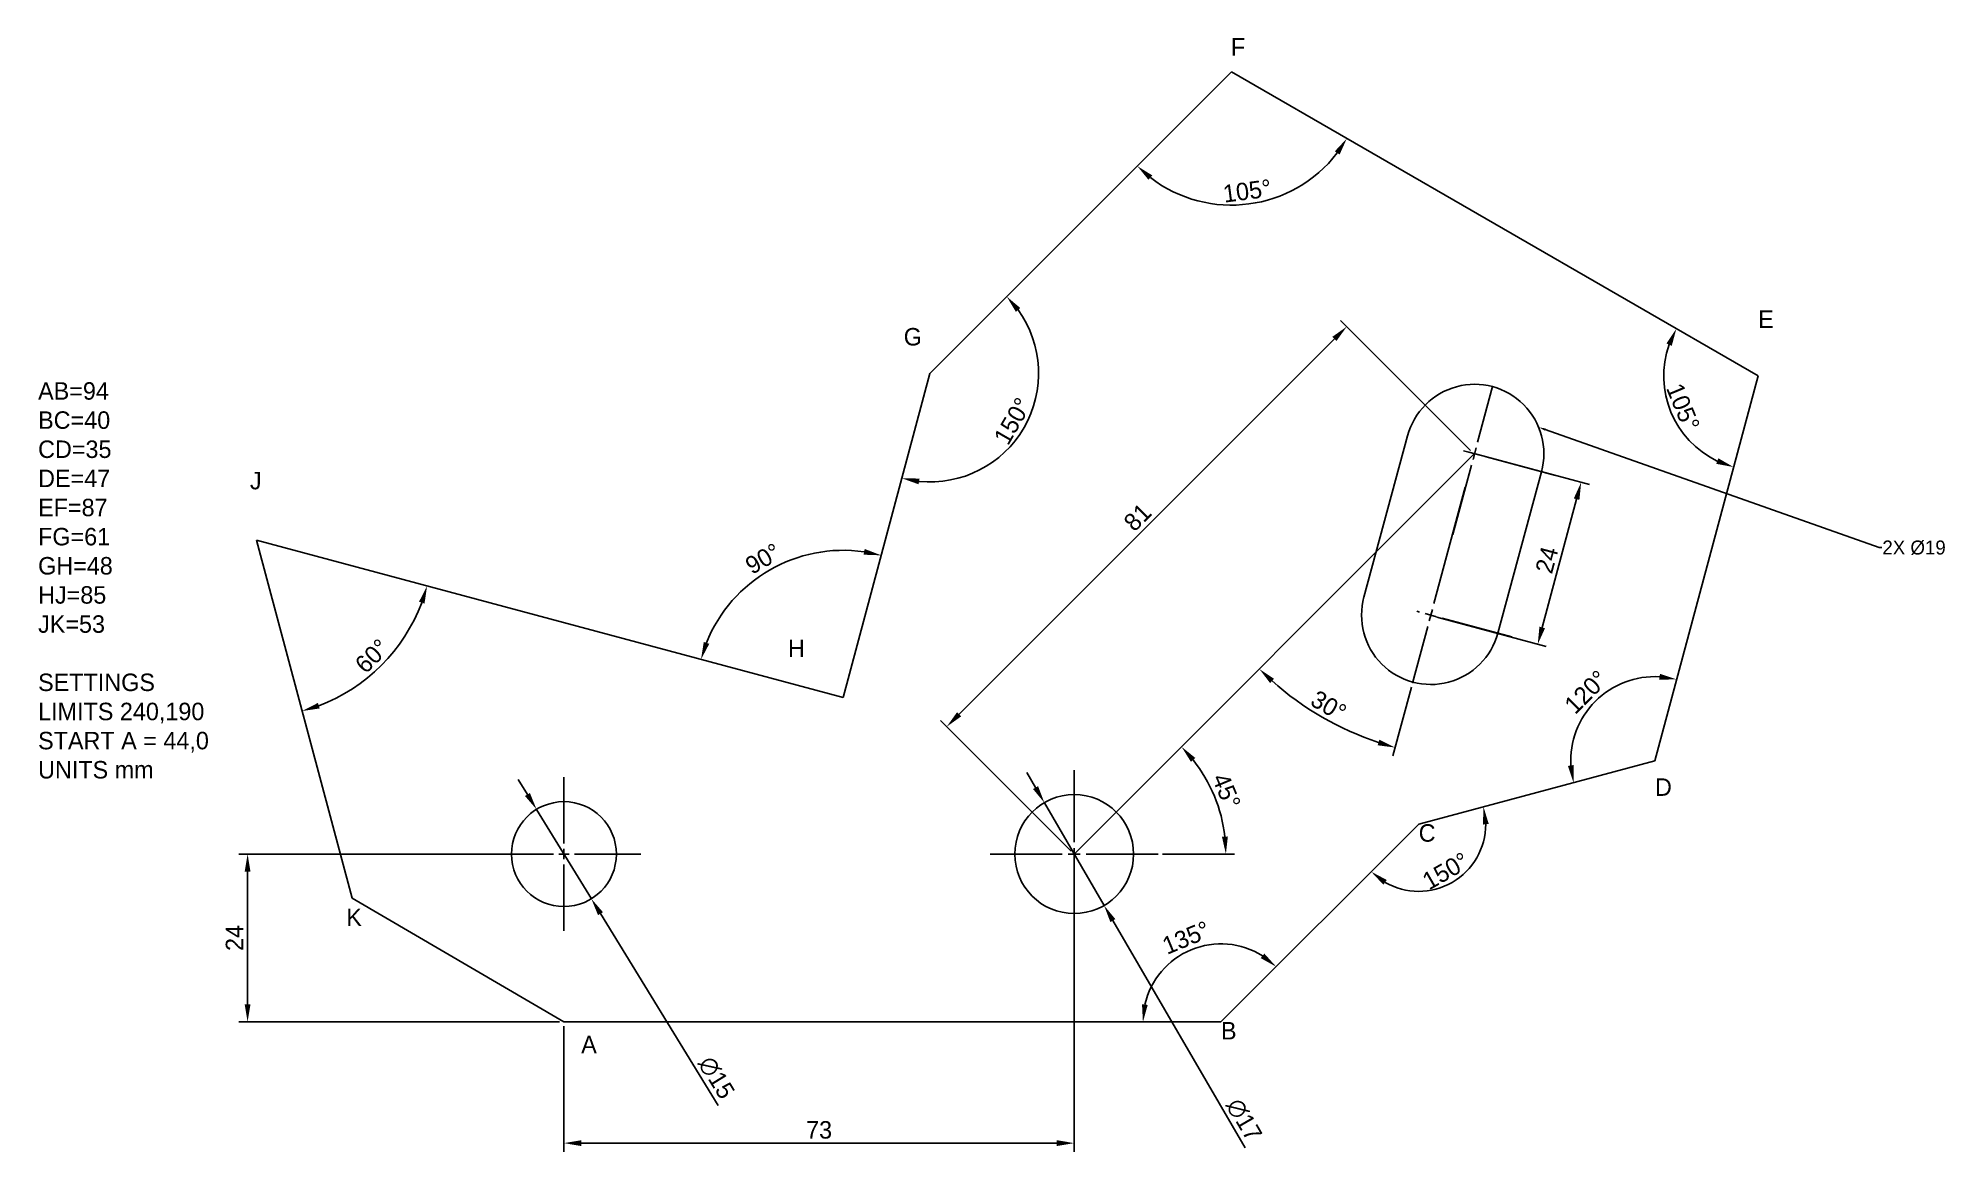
# Model space of a CAD drawing. Header units: millimetres. Extents: x -31 to 242, y -19 to 141.
import ezdxf
from ezdxf import colors
from ezdxf.entities.mleader import LeaderData, LeaderLine
from ezdxf.math import Vec2, Vec3

# ---------------------------------------------------------------- set-up
doc = ezdxf.new("R2010")
doc.units = ezdxf.units.MM
doc.header["$LTSCALE"] = 10
doc.linetypes.add('CENTER2', pattern=[28.575, 19.05, -3.175, 3.175, -3.175])
doc.layers.get('0').update_dxf_attribs({"color": 2})
doc.layers.add('Center', color=1, linetype='Continuous')
doc.layers.add('Dimensions', color=3, linetype='Continuous')
doc.dimstyles.new('ISO-25', dxfattribs={"dimtxt": 2.5, "dimasz": 2.5, "dimexe": 1.25, "dimexo": 0.625, "dimtad": 1, "dimtxsty": 'Standard', "dimcen": 2.5, "dimadec": 0, "dimazin": 0, "dimtfac": 1, "dimtmove": 0, "dimatfit": 3, "dimfxl": 1, "dimarcsym": 0})

# ---------------------------------------------------------------- blocks, each defined once
blk = doc.blocks.new('*U1')
at = {"layer": 'Center', "color": 0, "linetype": 'CENTER2', "transparency": 16777216}
for p, q in [((0, 1.7), (0, 12)), ((-12, 0), (-1.7, 0)), ((1.7, 0), (12, 0)), ((0, -12), (0, -1.7))]:
    blk.add_line(p, q, dxfattribs=at)
at = {"layer": 'Center', "color": 0, "linetype": 'Continuous', "transparency": 16777216}
for p, q in [((-0.85, 0), (0.85, 0)), ((0, -0.85), (0, 0.85))]:
    blk.add_line(p, q, dxfattribs=at)
blk = doc.blocks.new('*D2')
at = {"layer": 'Defpoints', "color": 0, "transparency": 16777216}
for p in [(96.37, 92.76), (0, 68.88), (78.49, 66.73), (83.94, 46.39), (83.94, 46.39)]:
    blk.add_point(p, dxfattribs=at)
at = {"layer": 'Dimensions', "color": 0, "lineweight": -2, "transparency": 16777216}
blk.add_arc((83.94, 46.39), 21.06, 81.807, 158.193, dxfattribs=at)
at = {"layer": 'Dimensions', "color": 0, "transparency": 16777216}
for points in [[(87.03, 67.64), (86.86, 66.82), (89.39, 66.73)], [(64.79, 54.08), (64, 54.34), (63.61, 51.84)]]:
    blk.add_solid(points, dxfattribs=at)
at = {"layer": 'Dimensions', "color": 0, "transparency": 16777216, "insert": (72.48, 66.25), "char_height": 2.5, "attachment_point": 5, "rotation": 30}
blk.add_mtext('90°', dxfattribs=at)
blk = doc.blocks.new('*D3')
at = {"layer": 'Defpoints', "color": 0, "transparency": 16777216}
for p in [(0, 68.88), (0, 68.88), (14.5, 48.17), (83.94, 46.39), (13.72, 17.69)]:
    blk.add_point(p, dxfattribs=at)
at = {"layer": 'Dimensions', "color": 0, "lineweight": -2, "transparency": 16777216}
blk.add_arc((0, 68.88), 25.28, 290.6674, 339.3326, dxfattribs=at)
at = {"layer": 'Dimensions', "color": 0, "transparency": 16777216}
for points in [[(23.26, 60.09), (24.05, 59.83), (24.42, 62.34)], [(9.05, 44.83), (8.8, 45.62), (6.54, 44.46)]]:
    blk.add_solid(points, dxfattribs=at)
at = {"layer": 'Dimensions', "color": 0, "transparency": 16777216, "insert": (16.55, 52.33), "char_height": 2.5, "attachment_point": 5, "rotation": 45}
blk.add_mtext('60°', dxfattribs=at)
blk = doc.blocks.new('*D4')
at = {"layer": 'Defpoints', "color": 0, "transparency": 16777216}
for p in [(166.28, 28.27), (138, 11.16), (44, 0), (138, -0.01), (138, -0.01)]:
    blk.add_point(p, dxfattribs=at)
at = {"layer": 'Dimensions', "color": 0, "lineweight": -2, "transparency": 16777216}
blk.add_arc((138, -0.01), 11.17, 57.8508, 167.142, dxfattribs=at)
at = {"layer": 'Dimensions', "color": 0, "transparency": 16777216}
for points in [[(144.2, 9.77), (143.68, 9.12), (145.9, 7.89)], [(127.52, 2.43), (126.7, 2.52), (126.83, -0.01)]]:
    blk.add_solid(points, dxfattribs=at)
at = {"layer": 'Dimensions', "color": 0, "transparency": 16777216, "insert": (133.01, 12.04), "char_height": 2.5, "attachment_point": 5, "rotation": 22.4964}
blk.add_mtext('135°', dxfattribs=at)
blk = doc.blocks.new('*D5')
at = {"layer": 'Defpoints', "color": 0, "transparency": 16777216}
for p in [(200.09, 37.33), (166.28, 28.27), (166.28, 28.27), (167.12, 18.71), (138, -0.01)]:
    blk.add_point(p, dxfattribs=at)
at = {"layer": 'Dimensions', "color": 0, "lineweight": -2, "transparency": 16777216}
blk.add_arc((166.28, 28.27), 9.6, 239.9585, 0.0415, dxfattribs=at)
at = {"layer": 'Dimensions', "color": 0, "transparency": 16777216}
for points in [[(175.47, 28.22), (176.3, 28.33), (175.56, 30.76)], [(161.22, 19.63), (161.73, 20.29), (159.49, 21.48)]]:
    blk.add_solid(points, dxfattribs=at)
at = {"layer": 'Dimensions', "color": 0, "transparency": 16777216, "insert": (170.15, 21.58), "char_height": 2.5, "attachment_point": 5, "rotation": 30}
blk.add_mtext('150°', dxfattribs=at)
blk = doc.blocks.new('*D6')
at = {"layer": 'Defpoints', "color": 0, "transparency": 16777216}
for p in [(214.84, 92.39), (194.99, 48.26), (200.09, 37.33), (200.09, 37.33), (166.28, 28.27)]:
    blk.add_point(p, dxfattribs=at)
at = {"layer": 'Dimensions', "color": 0, "lineweight": -2, "transparency": 16777216}
blk.add_arc((200.09, 37.33), 12.06, 86.8986, 183.1014, dxfattribs=at)
at = {"layer": 'Dimensions', "color": 0, "transparency": 16777216}
for points in [[(200.81, 49.78), (200.68, 48.96), (203.21, 48.98)], [(188.46, 36.74), (187.64, 36.61), (188.44, 34.21)]]:
    blk.add_solid(points, dxfattribs=at)
at = {"layer": 'Dimensions', "color": 0, "transparency": 16777216, "insert": (190.24, 47.18), "char_height": 2.5, "attachment_point": 5, "rotation": 45}
blk.add_mtext('120°', dxfattribs=at)
blk = doc.blocks.new('*D7')
at = {"layer": 'Defpoints', "color": 0, "transparency": 16777216}
for p in [(139.5, 135.89), (201.39, 91.21), (214.84, 92.39), (214.84, 92.39), (200.09, 37.33)]:
    blk.add_point(p, dxfattribs=at)
at = {"layer": 'Dimensions', "color": 0, "lineweight": -2, "transparency": 16777216}
blk.add_arc((214.84, 92.39), 13.5, 160.6246, 244.3754, dxfattribs=at)
at = {"layer": 'Dimensions', "color": 0, "transparency": 16777216}
for points in [[(201.73, 97.04), (202.49, 96.69), (203.15, 99.14)], [(209.15, 80.61), (208.86, 79.82), (211.35, 79.35)]]:
    blk.add_solid(points, dxfattribs=at)
at = {"layer": 'Dimensions', "color": 0, "transparency": 16777216, "insert": (204.1, 87.94), "char_height": 2.5, "attachment_point": 5, "rotation": 292.5}
blk.add_mtext('105°', dxfattribs=at)
blk = doc.blocks.new('*D8')
at = {"layer": 'Defpoints', "color": 0, "transparency": 16777216}
for p in [(139.5, 135.89), (139.5, 135.89), (136.19, 117.11), (96.37, 92.76), (214.84, 92.39)]:
    blk.add_point(p, dxfattribs=at)
at = {"layer": 'Dimensions', "color": 0, "lineweight": -2, "transparency": 16777216}
blk.add_arc((139.5, 135.89), 19.07, 232.5179, 322.4821, dxfattribs=at)
at = {"layer": 'Dimensions', "color": 0, "transparency": 16777216}
for points in [[(154.28, 124.51), (154.97, 124.05), (156.01, 126.36)], [(127.62, 120.45), (128.17, 121.07), (126.02, 122.41)]]:
    blk.add_solid(points, dxfattribs=at)
at = {"layer": 'Dimensions', "color": 0, "transparency": 16777216, "insert": (141.74, 118.84), "char_height": 2.5, "attachment_point": 5, "rotation": 7.5}
blk.add_mtext('105°', dxfattribs=at)
blk = doc.blocks.new('*D9')
at = {"layer": 'Defpoints', "color": 0, "transparency": 16777216}
for p in [(117, 24), (44, 0), (44, -17.34)]:
    blk.add_point(p, dxfattribs=at)
at = {"layer": 'Dimensions', "color": 0, "lineweight": -2, "transparency": 16777216}
for p, q in [((117, 23.38), (117, -18.59)), ((44, -0.62), (44, -18.59)), ((114.5, -17.34), (46.5, -17.34))]:
    blk.add_line(p, q, dxfattribs=at)
at = {"layer": 'Dimensions', "color": 0, "transparency": 16777216}
for points in [[(46.5, -16.92), (46.5, -17.76), (44, -17.34)], [(114.5, -16.92), (114.5, -17.76), (117, -17.34)]]:
    blk.add_solid(points, dxfattribs=at)
at = {"layer": 'Dimensions', "color": 0, "transparency": 16777216, "insert": (80.5, -15.46), "char_height": 2.5, "attachment_point": 5}
blk.add_mtext('73', dxfattribs=at)
blk = doc.blocks.new('*U10')
at = {"layer": 'Center', "color": 0, "linetype": 'CENTER2', "transparency": 16777216}
for p, q in [((-12, 0), (-1.7, 0)), ((0, 0.85), (0, 1.62)), ((1.7, 0), (9.92, 0)), ((0, -12), (0, -1.7))]:
    blk.add_line(p, q, dxfattribs=at)
at = {"layer": 'Center', "color": 0, "linetype": 'Continuous', "transparency": 16777216}
for p, q in [((-0.85, 0), (0.85, 0)), ((0, -0.85), (0, 0.85))]:
    blk.add_line(p, q, dxfattribs=at)
blk = doc.blocks.new('*U11')
at = {"layer": 'Center', "color": 0, "linetype": 'CENTER2', "transparency": 16777216}
for p, q in [((-10.06, 0), (-1.7, 0)), ((0, 1.7), (0, 2.09)), ((1.7, 0), (18.93, 0)), ((0, -12), (0, -1.7))]:
    blk.add_line(p, q, dxfattribs=at)
at = {"layer": 'Center', "color": 0, "linetype": 'Continuous', "transparency": 16777216}
for p, q in [((-0.85, 0), (0.85, 0)), ((0, -0.85), (0, 0.85))]:
    blk.add_line(p, q, dxfattribs=at)
blk = doc.blocks.new('*D12')
at = {"layer": 'Defpoints', "color": 0, "transparency": 16777216}
for p in [(174.28, 81.28), (137.96, 29.62), (117, 24), (118.7, 24), (129, 24)]:
    blk.add_point(p, dxfattribs=at)
at = {"layer": 'Dimensions', "color": 0, "lineweight": -2, "transparency": 16777216}
blk.add_line((129.62, 24), (139.95, 24), dxfattribs=at)
blk.add_arc((117, 24), 21.7, 6.6034, 38.3966, dxfattribs=at)
at = {"layer": 'Dimensions', "color": 0, "transparency": 16777216}
for points in [[(133.7, 37.2), (134.32, 37.76), (132.35, 39.35)], [(138.98, 26.52), (138.14, 26.47), (138.7, 24)]]:
    blk.add_solid(points, dxfattribs=at)
at = {"layer": 'Dimensions', "color": 0, "transparency": 16777216, "insert": (138.78, 33.02), "char_height": 2.5, "attachment_point": 5, "rotation": 292.5}
blk.add_mtext('45°', dxfattribs=at)
blk = doc.blocks.new('*D14')
at = {"layer": 'Defpoints', "color": 0, "transparency": 16777216}
for p in [(174.15, 81.3), (168.27, 58.03), (183.31, 54)]:
    blk.add_point(p, dxfattribs=at)
at = {"layer": 'Dimensions', "color": 0, "lineweight": -2, "transparency": 16777216}
for p, q in [((174.76, 81.14), (190.73, 76.85)), ((188.88, 74.76), (183.96, 56.41)), ((168.87, 57.87), (184.52, 53.67))]:
    blk.add_line(p, q, dxfattribs=at)
at = {"layer": 'Dimensions', "color": 0, "transparency": 16777216}
for points in [[(188.48, 74.87), (189.28, 74.66), (189.53, 77.18)], [(183.56, 56.52), (184.36, 56.3), (183.31, 54)]]:
    blk.add_solid(points, dxfattribs=at)
at = {"layer": 'Dimensions', "color": 0, "transparency": 16777216, "insert": (184.61, 66.07), "char_height": 2.5, "attachment_point": 5, "rotation": 75}
blk.add_mtext('24', dxfattribs=at)
blk = doc.blocks.new('*D15')
at = {"layer": 'Defpoints', "color": 0, "transparency": 16777216}
for p in [(156, 99.45), (174.15, 81.3), (117, 24)]:
    blk.add_point(p, dxfattribs=at)
at = {"layer": 'Dimensions', "color": 0, "lineweight": -2, "transparency": 16777216}
for p, q in [((173.71, 81.74), (155.11, 100.34)), ((100.54, 44), (154.23, 97.69)), ((116.56, 24.44), (97.89, 43.11))]:
    blk.add_line(p, q, dxfattribs=at)
at = {"layer": 'Dimensions', "color": 0, "transparency": 16777216}
for points in [[(153.93, 97.98), (154.52, 97.39), (156, 99.45)], [(100.24, 44.29), (100.83, 43.7), (98.77, 42.23)]]:
    blk.add_solid(points, dxfattribs=at)
at = {"layer": 'Dimensions', "color": 0, "transparency": 16777216, "insert": (126.06, 72.17), "char_height": 2.5, "attachment_point": 5, "rotation": 45}
blk.add_mtext('81', dxfattribs=at)
blk = doc.blocks.new('*D16')
at = {"layer": 'Defpoints', "color": 0, "transparency": 16777216}
for p in [(174.28, 81.28), (167.58, 56.54), (165.41, 48.47), (149.28, 45.62), (117, 24)]:
    blk.add_point(p, dxfattribs=at)
at = {"layer": 'Dimensions', "color": 0, "lineweight": -2, "transparency": 16777216}
blk.add_line((165.25, 47.86), (162.6, 38.04), dxfattribs=at)
blk.add_arc((174.24, 81.24), 43.49, 228.2939, 251.6255, dxfattribs=at)
at = {"layer": 'Dimensions', "color": 0, "transparency": 16777216}
for points in [[(145.02, 48.47), (145.59, 49.07), (143.48, 50.48)], [(160.65, 40.36), (160.41, 39.56), (162.92, 39.24)]]:
    blk.add_solid(points, dxfattribs=at)
at = {"layer": 'Dimensions', "color": 0, "transparency": 16777216, "insert": (153.4, 45.21), "char_height": 2.5, "attachment_point": 5, "rotation": 329.9597}
blk.add_mtext('30°', dxfattribs=at)
blk = doc.blocks.new('*D17')
at = {"layer": 'Defpoints', "color": 0, "transparency": 16777216}
for p in [(36.5, 24), (44, 0), (-1.26, 0)]:
    blk.add_point(p, dxfattribs=at)
at = {"layer": 'Dimensions', "color": 0, "lineweight": -2, "transparency": 16777216}
for p, q in [((35.88, 24), (-2.51, 24)), ((-1.26, 21.5), (-1.26, 2.5)), ((43.38, 0), (-2.51, 0))]:
    blk.add_line(p, q, dxfattribs=at)
at = {"layer": 'Dimensions', "color": 0, "transparency": 16777216}
for points in [[(-1.68, 21.5), (-0.85, 21.5), (-1.26, 24)], [(-1.68, 2.5), (-0.85, 2.5), (-1.26, 0)]]:
    blk.add_solid(points, dxfattribs=at)
at = {"layer": 'Dimensions', "color": 0, "transparency": 16777216, "insert": (-3.14, 12), "char_height": 2.5, "attachment_point": 5, "rotation": 90}
blk.add_mtext('24', dxfattribs=at)
blk = doc.blocks.new('*U18')
at = {"layer": 'Center', "color": 0, "linetype": 'CENTER2', "transparency": 16777216}
for p, q in [((0, 1.5), (0, 11)), ((-11, 0), (-1.5, 0)), ((1.5, 0), (11, 0)), ((0, -11), (0, -1.5))]:
    blk.add_line(p, q, dxfattribs=at)
at = {"layer": 'Center', "color": 0, "linetype": 'Continuous', "transparency": 16777216}
for p, q in [((-0.75, 0), (0.75, 0)), ((0, -0.75), (0, 0.75))]:
    blk.add_line(p, q, dxfattribs=at)
blk = doc.blocks.new('*D19')
at = {"layer": 'Defpoints', "color": 0, "transparency": 16777216}
for p in [(112.73, 31.35), (121.27, 16.65)]:
    blk.add_point(p, dxfattribs=at)
at = {"layer": 'Dimensions', "color": 0, "lineweight": -2, "transparency": 16777216}
for p, q in [((111.47, 33.51), (110.21, 35.67)), ((112.73, 31.35), (121.27, 16.65)), ((141.45, -18.03), (122.53, 14.49))]:
    blk.add_line(p, q, dxfattribs=at)
at = {"layer": 'Dimensions', "color": 0, "transparency": 16777216}
for points in [[(111.83, 33.72), (111.11, 33.3), (112.73, 31.35)], [(122.89, 14.7), (122.17, 14.28), (121.27, 16.65)]]:
    blk.add_solid(points, dxfattribs=at)
at = {"layer": 'Dimensions', "color": 0, "transparency": 16777216, "insert": (141.29, -14.02), "char_height": 2.5, "attachment_point": 5, "rotation": 300.1916}
blk.add_mtext('∅17', dxfattribs=at)
blk = doc.blocks.new('*D20')
at = {"layer": 'Defpoints', "color": 0, "transparency": 16777216}
for p in [(40.08, 30.39), (47.92, 17.61)]:
    blk.add_point(p, dxfattribs=at)
at = {"layer": 'Dimensions', "color": 0, "lineweight": -2, "transparency": 16777216}
for p, q in [((38.77, 32.52), (37.46, 34.66)), ((40.08, 30.39), (47.92, 17.61)), ((66.07, -11.98), (49.23, 15.48))]:
    blk.add_line(p, q, dxfattribs=at)
at = {"layer": 'Dimensions', "color": 0, "transparency": 16777216}
for points in [[(39.13, 32.74), (38.42, 32.31), (40.08, 30.39)], [(49.58, 15.69), (48.87, 15.26), (47.92, 17.61)]]:
    blk.add_solid(points, dxfattribs=at)
at = {"layer": 'Dimensions', "color": 0, "transparency": 16777216, "insert": (65.81, -7.98), "char_height": 2.5, "attachment_point": 5, "rotation": 301.5219}
blk.add_mtext('∅15', dxfattribs=at)
blk = doc.blocks.new('*D21')
at = {"layer": 'Defpoints', "color": 0, "transparency": 16777216}
for p in [(139.5, 135.89), (96.37, 92.76), (96.37, 92.76), (105.27, 80.03), (83.94, 46.39)]:
    blk.add_point(p, dxfattribs=at)
at = {"layer": 'Dimensions', "color": 0, "lineweight": -2, "transparency": 16777216}
blk.add_arc((96.37, 92.76), 15.53, 264.2331, 35.7669, dxfattribs=at)
at = {"layer": 'Dimensions', "color": 0, "transparency": 16777216}
for points in [[(108.65, 101.56), (109.29, 102.1), (107.35, 103.74)], [(94.73, 76.89), (94.88, 77.71), (92.35, 77.75)]]:
    blk.add_solid(points, dxfattribs=at)
at = {"layer": 'Dimensions', "color": 0, "transparency": 16777216, "insert": (108.19, 85.93), "char_height": 2.5, "attachment_point": 5, "rotation": 60}
blk.add_mtext('150°', dxfattribs=at)

msp = doc.modelspace()

# ---------------------------------------------------------------- linework, layer by layer
for p, q in [((139.5, 135.889), (96.367, 92.755)), ((214.844, 92.389), (139.5, 135.889)), ((96.367, 92.755), (83.943, 46.391)), ((200.092, 37.331), (214.844, 92.389)), ((164.687, 83.808), (158.449, 60.758)), ((183.849, 78.685), (177.601, 55.597)), ((83.943, 46.391), (0, 68.883)), ((0, 68.883), (13.717, 17.689)), ((166.284, 28.272), (200.092, 37.331)), ((138, -0.012), (166.284, 28.272)), ((13.717, 17.689), (44, 0)), ((44, 0), (138, -0.012))]:
    msp.add_line(p, q)
for centre, radius in [((44, 24), 7.5), ((117, 24), 8.5)]:
    msp.add_circle(centre, radius)
for centre, start, end in [((174.276, 81.276), 344.85716, 165.20596), ((174.276, 81.276), 254.76934, 254.91934), ((168.025, 58.178), 164.79415, 344.91934)]:
    msp.add_arc(centre, 9.917, start, end)
at = {"layer": 'Center', "linetype": 'CENTER2'}
msp.add_line((117, 24), (174.276, 81.276), dxfattribs=at)

# ---------------------------------------------------------------- block references
for name, p, rotation in [('*U10', (174.276, 81.276), 74.91934103909358), ('*U11', (168.025, 58.178), 74.91934103909367)]:
    msp.add_blockref(name, p, dxfattribs=dict(at, rotation=rotation))
for name, p in [('*U1', (117, 24)), ('*U18', (44, 24))]:
    msp.add_blockref(name, p, dxfattribs=at)

# ---------------------------------------------------------------- texts
at = {"layer": 'Dimensions', "char_height": 2.5, "attachment_point": 1}
for s, width, insert in [('F', 17.14266, (139.411, 140.701)), ('E', 21.18852, (214.844, 101.759)), ('G', 11.86211, (92.608, 99.245)), ('AB=94^JBC=40^JCD=35^JDE=47^JEF=87^JFG=61^JGH=48^JHJ=85^JJK=53^J^JSETTINGS^JLIMITS 240,190^JSTART A = 44,0^JUNITS mm', 40.39845, (-31.235, 91.492)), ('J', 26.18151, (-0.932, 78.668)), ('H', 9.43477, (76.054, 54.688)), ('D', 18.14365, (200.092, 34.831)), ('C', 3.86402, (166.284, 28.272)), ('K', 4.70561, (12.856, 16.214)), ('A', 9.76195, (46.465, -1.985)), ('B', 11.91753, (138, -0.012))]:
    msp.add_mtext_dynamic_manual_height_columns(s, width=width, gutter_width=12.5, heights=[0], dxfattribs=dict(at, insert=insert))

# ---------------------------------------------------------------- dimensions: what is measured, and where the dimension line sits
at = {"layer": 'Dimensions'}
for base, line1, line2, picture, middle in [((105.275, 80.034), ((96.367, 92.755), (83.943, 46.391)), ((139.5, 135.889), (96.367, 92.755)), '*D21', (108.193, 85.928)), ((136.189, 117.112), ((214.844, 92.389), (139.5, 135.889)), ((139.5, 135.889), (96.367, 92.755)), '*D8', (141.744, 118.844)), ((201.394, 91.212), ((200.092, 37.331), (214.844, 92.389)), ((214.844, 92.389), (139.5, 135.889)), '*D7', (204.103, 87.94)), ((78.494, 66.729), ((96.367, 92.755), (83.943, 46.391)), ((83.943, 46.391), (0, 68.883)), '*D2', (72.478, 66.249)), ((194.995, 48.261), ((200.092, 37.331), (214.844, 92.389)), ((166.284, 28.272), (200.092, 37.331)), '*D6', (190.238, 47.185)), ((137.964, 29.617), ((117, 24), (174.276, 81.276)), ((118.7, 24), (129, 24)), '*D12', (138.784, 33.023)), ((149.276, 45.623), ((117, 24), (174.276, 81.276)), ((165.409, 48.468), (167.582, 56.536)), '*D16', (153.405, 45.211)), ((14.503, 48.171), ((83.943, 46.391), (0, 68.883)), ((0, 68.883), (13.717, 17.689)), '*D3', (16.553, 52.33)), ((167.121, 18.706), ((166.284, 28.272), (200.092, 37.331)), ((138, -0.012), (166.284, 28.272)), '*D5', (170.148, 21.58)), ((138, 11.158), ((138, -0.012), (166.284, 28.272)), ((44, 0), (138, -0.012)), '*D4', (133.009, 12.04))]:
    dim = msp.add_angular_dim_2l(base=base, line1=line1, line2=line2, dimstyle='ISO-25', dxfattribs=at)
    dim.commit()
    dim.dimension.update_dxf_attribs({"geometry": picture, "text_midpoint": middle})
dim = msp.add_linear_dim(base=(155.996, 99.455), p1=(117, 24), p2=(174.154, 81.297), angle=45, text='81', dimstyle='ISO-25', dxfattribs=at)
dim.commit()
dim.dimension.update_dxf_attribs({"geometry": '*D15', "text_midpoint": (126.058, 72.168)})
dim = msp.add_linear_dim(base=(183.315, 53.996), p1=(174.154, 81.297), p2=(168.267, 58.028), angle=75, dimstyle='ISO-25', dxfattribs=at)
dim.commit()
dim.dimension.update_dxf_attribs({"geometry": '*D14', "text_midpoint": (186.421, 65.587), "dimtype": 160})
for p1, p2, picture, middle in [((112.725, 31.347), (121.275, 16.653), '*D19', (139.67, -14.964)), ((40.079, 30.393), (47.921, 17.607), '*D20', (64.214, -8.958))]:
    dim = msp.add_diameter_dim_2p(p1=p1, p2=p2, dimstyle='ISO-25', dxfattribs=at)
    dim.commit()
    dim.dimension.update_dxf_attribs({"geometry": picture, "text_midpoint": middle, "dimtype": 163})
dim = msp.add_linear_dim(base=(-1.265, 0), p1=(36.5, 24), p2=(44, 0), angle=90, dimstyle='ISO-25', dxfattribs=at)
dim.commit()
dim.dimension.update_dxf_attribs({"geometry": '*D17', "text_midpoint": (-3.14, 12)})
dim = msp.add_linear_dim(base=(44, -17.338), p1=(117, 24), p2=(44, 0), dimstyle='ISO-25', dxfattribs=at)
dim.commit()
dim.dimension.update_dxf_attribs({"geometry": '*D9', "text_midpoint": (80.5, -15.463)})

# ---------------------------------------------------------------- leaders
ml = msp.add_multileader_mtext('Standard', dxfattribs=at)
ml.set_content('2X %%C19', color=256)
ml.set_leader_properties()
ml.build(insert=Vec2(0, 0))
ml.multileader.update_dxf_attribs({"text_right_attachment_type": 6, "dogleg_length": 0.36, "arrow_head_size": 1})
ctx = ml.context
ctx.base_point, ctx.char_height, ctx.arrow_head_size, ctx.landing_gap_size, ctx.plane_origin = Vec3(232.53, 67.85), 2, 1, 0.09, Vec3(183.446, 85.052)
ctx.right_attachment = 6
notes = []
notes.append((ctx, [(0, (1, 1, 0), (232.17, 67.85), (1, 0), 0.36, [(0, [(183.446, 85.052)], 0, [])])]))
ctx.mtext.insert, ctx.mtext.flow_direction = Vec3(232.62, 68.85), 5
for ctx, leaders in notes:
    for number, flags, end, landing, length, lines in leaders:
        leader = LeaderData()
        leader.index, (leader.has_last_leader_line, leader.has_dogleg_vector, leader.attachment_direction) = number, flags
        leader.last_leader_point, leader.dogleg_vector, leader.dogleg_length = Vec3(end), Vec3(landing), length
        for number, points, colour, breaks in lines:
            line = LeaderLine()
            line.index, line.vertices, line.color, line.breaks = number, Vec3.list(points), colors.encode_raw_color(colour), breaks
            leader.lines.append(line)
        ctx.leaders.append(leader)

doc.saveas('drawing.dxf')
